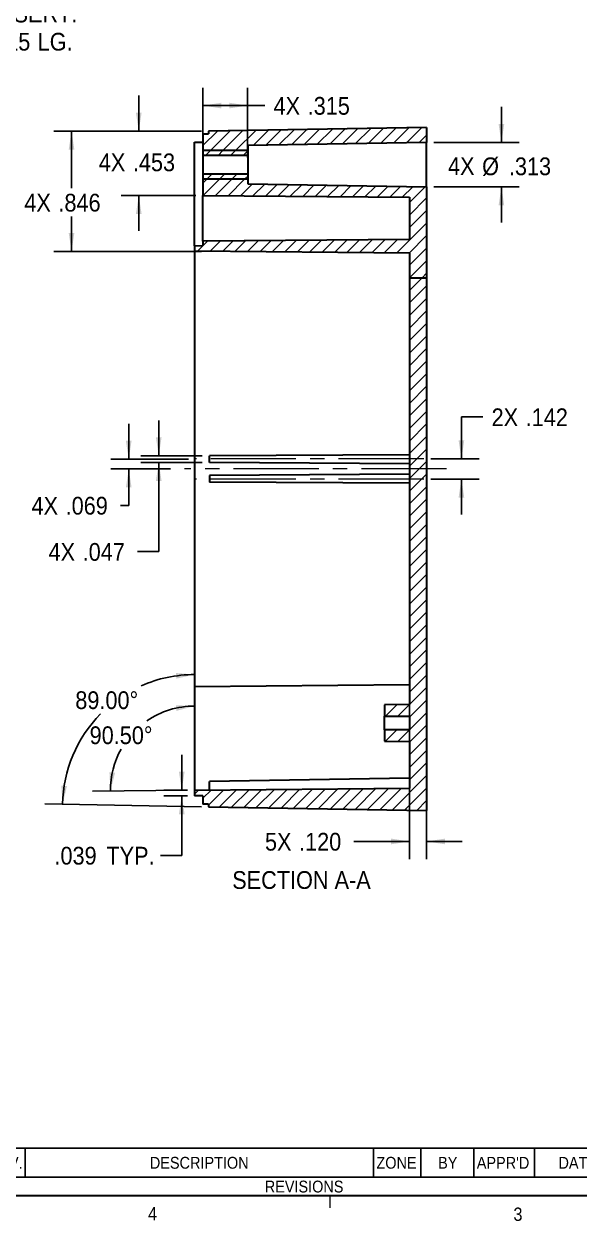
# Model space of a CAD drawing. Header units: inches. Extents: x 0.3 to 21.8, y 0.2 to 16.9.
# Drawn here: x 11.49 to 15.4, y 0.23 to 8.66 of the extents above; entities that cross this region are included whole.
import ezdxf

# ---------------------------------------------------------------- set-up
doc = ezdxf.new("R2010")
doc.units = ezdxf.units.IN
doc.header["$MEASUREMENT"] = 0
doc.header["$PDSIZE"] = -1
doc.linetypes.add('SLD-Center', pattern=[0.75, 0.6, -0.05, 0.05, -0.05])
doc.linetypes.add('SLD-Solid', pattern=[0])
doc.layers.add('SLD-0', color=7, linetype='SLD-Solid')
doc.styles.add('SLDTEXTSTYLE1', font='GOTHIC.TTF', dxfattribs={"width": 0.913})
doc.dimstyles.new('SLDDIMSTYLE0', dxfattribs={"dimtxt": 0.125, "dimasz": 0.13, "dimexe": 0, "dimexo": 0.0625, "dimgap": 0.03125, "dimtad": 0, "dimtih": 1, "dimtoh": 1, "dimdec": 3, "dimrnd": 1e-09, "dimzin": 12, "dimdsep": 46, "dimtxsty": 'SLDTEXTSTYLE1', "dimsah": 1, "dimcen": 0.09, "dimadec": 0, "dimazin": 3, "dimtfac": 1, "dimtdec": 3, "dimtofl": 0, "dimtmove": 0, "dimatfit": 3, "dimfxl": 0, "dimfrac": 2, "dimtolj": 1, "dimtzin": 12, "dimarcsym": 0})
doc.dimstyles.new('SLDDIMSTYLE10', dxfattribs={"dimtxt": 0.125, "dimasz": 0.13, "dimexe": 0, "dimexo": 0.0625, "dimgap": 0.03125, "dimtad": 0, "dimtih": 1, "dimtoh": 1, "dimdec": 4, "dimzin": 4, "dimdsep": 46, "dimtxsty": 'SLDTEXTSTYLE1', "dimsah": 1, "dimcen": 0.09, "dimazin": 1, "dimtfac": 1, "dimtofl": 0, "dimtmove": 0, "dimatfit": 3, "dimfxl": 0, "dimfrac": 2, "dimtolj": 1, "dimtzin": 12, "dimarcsym": 0})
doc.dimstyles.new('SLDDIMSTYLE2', dxfattribs={"dimtxt": 0.125, "dimasz": 0.13, "dimexe": 0, "dimexo": 0.0625, "dimgap": 0.03125, "dimtad": 0, "dimtih": 1, "dimtoh": 1, "dimdec": 3, "dimrnd": 1e-09, "dimzin": 12, "dimdsep": 46, "dimtxsty": 'SLDTEXTSTYLE1', "dimsah": 1, "dimcen": 0.09, "dimadec": 0, "dimazin": 3, "dimtfac": 1, "dimtdec": 3, "dimtmove": 0, "dimatfit": 0, "dimfxl": 0, "dimfrac": 2, "dimtolj": 1, "dimtzin": 12, "dimarcsym": 0})
doc.dimstyles.new('SLDDIMSTYLE4', dxfattribs={"dimtxt": 0.125, "dimasz": 0.13, "dimexe": 0, "dimexo": 0.0625, "dimgap": 0.03125, "dimtad": 0, "dimtih": 1, "dimtoh": 1, "dimdec": 3, "dimrnd": 1e-09, "dimzin": 4, "dimdsep": 46, "dimtxsty": 'SLDTEXTSTYLE1', "dimsah": 1, "dimcen": 0.09, "dimadec": 0, "dimazin": 1, "dimtfac": 1, "dimtdec": 3, "dimtmove": 0, "dimatfit": 0, "dimfxl": 0, "dimfrac": 2, "dimtolj": 1, "dimtzin": 12, "dimarcsym": 0})
doc.dimstyles.new('SLDDIMSTYLE6', dxfattribs={"dimtxt": 0.125, "dimasz": 0.13, "dimexe": 0, "dimexo": 0.0625, "dimgap": 0.03125, "dimtad": 0, "dimtih": 1, "dimtoh": 1, "dimdec": 0, "dimrnd": 1e-09, "dimzin": 12, "dimdsep": 46, "dimtxsty": 'SLDTEXTSTYLE1', "dimsah": 1, "dimcen": 0, "dimadec": 0, "dimazin": 3, "dimtfac": 1, "dimtdec": 3, "dimtofl": 0, "dimtmove": 0, "dimatfit": 3, "dimfxl": 0, "dimfrac": 2, "dimtolj": 1, "dimtzin": 12, "dimarcsym": 0})

# ---------------------------------------------------------------- blocks, each defined once
blk = doc.blocks.new('SW_TABLEANNOTATION_0')
at = {"layer": 'SLD-0', "color": 0}
for p, q in [((0, 0), (0, -0.3349)), ((4.4719, 0), (0, 0)), ((0.2775, 0), (0.2775, -0.2052)), ((2.7288, 0), (2.7288, -0.2052)), ((3.0624, 0), (3.0624, -0.2052)), ((3.4352, 0), (3.4352, -0.2052)), ((3.8628, 0), (3.8628, -0.2052)), ((4.4719, -0.3349), (4.4719, 0)), ((0, -0.2052), (4.4719, -0.2052)), ((0, -0.3349), (4.4719, -0.3349))]:
    blk.add_line(p, q, dxfattribs=at)
at = {"layer": 'SLD-0', "color": 0, "attachment_point": 1, "style": 'SLDTEXTSTYLE1'}
for s, insert, char_height in [('REV.', (0.0209, -0.0617), 0.08333), ('DESCRIPTION', (1.1543, -0.0617), 0.083333), ('ZONE', (2.7497, -0.0617), 0.08333), ('BY', (3.1841, -0.0617), 0.08333), ("APPR'D", (3.4561, -0.0617), 0.08333), ('DATE', (4.0314, -0.0617), 0.08333), ('REVISIONS', (1.9634, -0.2291), 0.08333)]:
    blk.add_mtext(s, dxfattribs=dict(at, insert=insert, char_height=char_height))
blk = doc.blocks.new('*D20')
at = {"layer": 'SLD-0'}
for p, q in [((9.7491, 9.2923), (10.149, 8.6362)), ((10.149, 8.6362), (10.299, 8.6362))]:
    blk.add_line(p, q, dxfattribs=at)
blk.add_solid([(9.7491, 9.2923), (9.7997, 9.1709), (9.8339, 9.1917)], dxfattribs=at)
at = {"layer": 'SLD-0', "char_height": 0.125, "attachment_point": 1, "style": 'SLDTEXTSTYLE1'}
for s, insert in [('4X BRASS INSERT:', (10.4794, 8.7959)), ('M4X0.7', (10.424, 8.5976)), (' X ', (11.0479, 8.5976)), ('.315', (11.2417, 8.5976)), ('LG.', (11.5906, 8.5976))]:
    blk.add_mtext(s, dxfattribs=dict(at, insert=insert))
blk = doc.blocks.new('*D36')
at = {"layer": 'SLD-0'}
for p, q in [((14.2091, 4.063), (14.2091, 2.7795)), ((14.3291, 4.063), (14.3291, 2.7795)), ((14.2091, 2.9045), (13.8169, 2.9045)), ((14.3291, 2.9045), (14.5791, 2.9045))]:
    blk.add_line(p, q, dxfattribs=at)
for points in [[(14.2091, 2.9045), (14.0791, 2.9245), (14.0791, 2.8845)], [(14.3291, 2.9045), (14.4591, 2.8845), (14.4591, 2.9245)]]:
    blk.add_solid(points, dxfattribs=at)
at = {"layer": 'SLD-0', "char_height": 0.125, "attachment_point": 1, "style": 'SLDTEXTSTYLE1'}
for s, insert in [('5X ', (13.1912, 2.965)), ('.120', (13.4312, 2.965))]:
    blk.add_mtext(s, dxfattribs=dict(at, insert=insert))
blk = doc.blocks.new('*D37')
at = {"layer": 'SLD-0'}
for p, q in [((12.4432, 5.6193), (12.4432, 5.8693)), ((12.7496, 5.6193), (12.3182, 5.6193)), ((12.7496, 5.5721), (12.3182, 5.5721)), ((12.4432, 4.9449), (12.4432, 5.5721)), ((12.2932, 4.9449), (12.4432, 4.9449))]:
    blk.add_line(p, q, dxfattribs=at)
for points in [[(12.4432, 5.6193), (12.4632, 5.7493), (12.4232, 5.7493)], [(12.4432, 5.5721), (12.4232, 5.4421), (12.4632, 5.4421)]]:
    blk.add_solid(points, dxfattribs=at)
at = {"layer": 'SLD-0', "char_height": 0.125, "attachment_point": 1, "style": 'SLDTEXTSTYLE1'}
for s, insert in [('4X ', (11.6674, 5.0054)), ('.047', (11.9075, 5.0054))]:
    blk.add_mtext(s, dxfattribs=dict(at, insert=insert))
blk = doc.blocks.new('*D38')
at = {"layer": 'SLD-0'}
for p, q in [((12.2319, 5.5957), (12.2319, 5.8457)), ((12.652, 5.5957), (12.1069, 5.5957)), ((12.5252, 5.5268), (12.1069, 5.5268)), ((12.2319, 5.2702), (12.2319, 5.5268)), ((12.1734, 5.2702), (12.2319, 5.2702))]:
    blk.add_line(p, q, dxfattribs=at)
for points in [[(12.2319, 5.5957), (12.2519, 5.7257), (12.2119, 5.7257)], [(12.2319, 5.5268), (12.2119, 5.3968), (12.2519, 5.3968)]]:
    blk.add_solid(points, dxfattribs=at)
at = {"layer": 'SLD-0', "char_height": 0.125, "attachment_point": 1, "style": 'SLDTEXTSTYLE1'}
for s, insert in [('4X ', (11.5476, 5.3307)), ('.069', (11.7877, 5.3307))]:
    blk.add_mtext(s, dxfattribs=dict(at, insert=insert))
blk = doc.blocks.new('*D39')
at = {"layer": 'SLD-0'}
for p, q in [((12.7543, 7.7191), (12.7543, 8.2105)), ((13.0693, 7.7191), (13.0693, 8.2105)), ((12.7543, 8.0855), (13.0693, 8.0855)), ((13.0693, 8.0855), (13.1892, 8.0855))]:
    blk.add_line(p, q, dxfattribs=at)
for points in [[(12.7543, 8.0855), (12.8843, 8.0655), (12.8843, 8.1055)], [(13.0693, 8.0855), (12.9393, 8.1055), (12.9393, 8.0655)]]:
    blk.add_solid(points, dxfattribs=at)
at = {"layer": 'SLD-0', "char_height": 0.125, "attachment_point": 1, "style": 'SLDTEXTSTYLE1'}
for s, insert in [('4X ', (13.2517, 8.146)), ('.315', (13.4918, 8.146))]:
    blk.add_mtext(s, dxfattribs=dict(at, insert=insert))
blk = doc.blocks.new('*D40')
at = {"layer": 'SLD-0'}
for p, q in [((14.8559, 7.8256), (14.8559, 8.0756)), ((14.3791, 7.8256), (14.9809, 7.8256)), ((14.3791, 7.5126), (14.9809, 7.5126)), ((14.8559, 7.5126), (14.8559, 7.2626))]:
    blk.add_line(p, q, dxfattribs=at)
for points in [[(14.8559, 7.8256), (14.8759, 7.9556), (14.8359, 7.9556)], [(14.8559, 7.5126), (14.8359, 7.3826), (14.8759, 7.3826)]]:
    blk.add_solid(points, dxfattribs=at)
at = {"layer": 'SLD-0', "char_height": 0.125, "attachment_point": 1, "style": 'SLDTEXTSTYLE1'}
for s, insert in [('4X ', (14.48, 7.7222)), ('%%c', (14.7201, 7.7202)), ('.313', (14.9086, 7.7202))]:
    blk.add_mtext(s, dxfattribs=dict(at, insert=insert))
blk = doc.blocks.new('*D41')
at = {"layer": 'SLD-0'}
for p, q in [((12.6052, 3.2654), (12.6052, 3.5154)), ((12.6453, 3.2654), (12.4802, 3.2654)), ((12.6453, 3.2265), (12.4802, 3.2265)), ((12.6052, 2.8062), (12.6052, 3.2265)), ((12.4552, 2.8062), (12.6052, 2.8062))]:
    blk.add_line(p, q, dxfattribs=at)
for points in [[(12.6052, 3.2654), (12.6252, 3.3954), (12.5852, 3.3954)], [(12.6052, 3.2265), (12.5852, 3.0965), (12.6252, 3.0965)]]:
    blk.add_solid(points, dxfattribs=at)
at = {"layer": 'SLD-0', "char_height": 0.125, "attachment_point": 1, "style": 'SLDTEXTSTYLE1'}
for s, insert in [('.039', (11.7089, 2.8667)), (' TYP.', (12.0321, 2.8667))]:
    blk.add_mtext(s, dxfattribs=dict(at, insert=insert))
blk = doc.blocks.new('*D42')
at = {"layer": 'SLD-0'}
for p, q in [((14.7243, 5.8929), (14.5743, 5.8929)), ((14.5743, 5.8929), (14.5743, 5.5978)), ((14.3591, 5.5978), (14.6993, 5.5978)), ((14.3591, 5.4558), (14.6993, 5.4558)), ((14.5743, 5.4558), (14.5743, 5.2058))]:
    blk.add_line(p, q, dxfattribs=at)
for points in [[(14.5743, 5.5978), (14.5943, 5.7278), (14.5543, 5.7278)], [(14.5743, 5.4558), (14.5543, 5.3258), (14.5943, 5.3258)]]:
    blk.add_solid(points, dxfattribs=at)
at = {"layer": 'SLD-0', "char_height": 0.125, "attachment_point": 1, "style": 'SLDTEXTSTYLE1'}
for s, insert in [('2X ', (14.7868, 5.9534)), ('.142', (15.0269, 5.9534))]:
    blk.add_mtext(s, dxfattribs=dict(at, insert=insert))
blk = doc.blocks.new('*D43')
at = {"layer": 'SLD-0'}
for p, q in [((12.3026, 7.9053), (12.3026, 8.1553)), ((12.7043, 7.9053), (12.1776, 7.9053)), ((12.7043, 7.4525), (12.1776, 7.4525)), ((12.3026, 7.4525), (12.3026, 7.2025))]:
    blk.add_line(p, q, dxfattribs=at)
for points in [[(12.3026, 7.9053), (12.3226, 8.0353), (12.2826, 8.0353)], [(12.3026, 7.4525), (12.2826, 7.3225), (12.3226, 7.3225)]]:
    blk.add_solid(points, dxfattribs=at)
at = {"layer": 'SLD-0', "char_height": 0.125, "attachment_point": 1, "style": 'SLDTEXTSTYLE1'}
for s, insert in [('4X ', (12.021, 7.7482)), ('.453', (12.2611, 7.7482))]:
    blk.add_mtext(s, dxfattribs=dict(at, insert=insert))
blk = doc.blocks.new('*D44')
at = {"layer": 'SLD-0'}
for p, q in [((12.7437, 7.9053), (11.7041, 7.9053)), ((11.8291, 7.9053), (11.8291, 7.5032)), ((11.8291, 7.0588), (11.8291, 7.3048)), ((12.7437, 7.0588), (11.7041, 7.0588))]:
    blk.add_line(p, q, dxfattribs=at)
for points in [[(11.8291, 7.9053), (11.8091, 7.7753), (11.8491, 7.7753)], [(11.8291, 7.0588), (11.8491, 7.1888), (11.8091, 7.1888)]]:
    blk.add_solid(points, dxfattribs=at)
at = {"layer": 'SLD-0', "char_height": 0.125, "attachment_point": 1, "style": 'SLDTEXTSTYLE1'}
for s, insert in [('4X ', (11.4967, 7.4644, -3.0043)), ('.846', (11.7368, 7.4644, -3.0043))]:
    blk.add_mtext(s, dxfattribs=dict(at, insert=insert))
blk = doc.blocks.new('*D45')
at = {"layer": 'SLD-0'}
for p, q in [((12.6953, 3.787), (12.6953, 4.2046)), ((12.7437, 3.1492), (11.6409, 3.1684))]:
    blk.add_line(p, q, dxfattribs=at)
for start, end in [(90, 113.83316), (135.47286, 179)]:
    blk.add_arc((12.6953, 3.15), 0.9295, start, end, dxfattribs=at)
for points in [[(12.6953, 4.0796), (12.5642, 4.0905), (12.567, 4.0506)], [(11.7659, 3.1662), (11.7971, 3.294), (11.7572, 3.2975)]]:
    blk.add_solid(points, dxfattribs=at)
at = {"layer": 'SLD-0', "insert": (11.8557, 3.9615, 0.1214), "char_height": 0.125, "attachment_point": 1, "style": 'SLDTEXTSTYLE1'}
blk.add_mtext('89.00°', dxfattribs=at)
blk = doc.blocks.new('*D46')
at = {"layer": 'SLD-0'}
for p, q in [((12.6953, 3.787), (12.6953, 3.9828)), ((12.6453, 3.265), (11.9779, 3.2592))]:
    blk.add_line(p, q, dxfattribs=at)
for start, end in [(90, 124.5058), (150.72011, 180.5)]:
    blk.add_arc((12.6953, 3.2654), 0.5924, start, end, dxfattribs=at)
for points in [[(12.6953, 3.8578), (12.5639, 3.8637), (12.5682, 3.8239)], [(12.1029, 3.2603), (12.1357, 3.3876), (12.0959, 3.3916)]]:
    blk.add_solid(points, dxfattribs=at)
at = {"layer": 'SLD-0', "insert": (11.9565, 3.7148, 0.1214), "char_height": 0.125, "attachment_point": 1, "style": 'SLDTEXTSTYLE1'}
blk.add_mtext('90.50°', dxfattribs=at)

msp = doc.modelspace()

# ---------------------------------------------------------------- hatches: boundary and pattern name
at = {"linetype": 'SLD-Solid', "lineweight": 0}
h = msp.add_hatch(dxfattribs=at)
h.set_pattern_fill('ANSI31', scale=0.5, style=0)
h.paths.add_polyline_path([(14.32913, 7.93209), (12.7937, 7.90529), (12.7937, 7.88561), (12.75433, 7.88561), (12.75433, 7.76907), (13.06933, 7.76907), (13.06933, 7.80358), (14.32913, 7.82557)], flags=0)
h = msp.add_hatch(dxfattribs=at)
h.set_pattern_fill('ANSI31', scale=0.5, style=0)
h.paths.add_polyline_path([(13.06933, 7.73403), (13.06933, 7.76907), (12.75433, 7.76907), (12.75433, 7.73403)], flags=0)
h = msp.add_hatch(dxfattribs=at)
h.set_pattern_fill('ANSI31', scale=0.5, style=0)
h.paths.add_polyline_path([(12.75433, 7.60411), (12.75433, 7.56907), (13.06933, 7.56907), (13.06933, 7.60411)], flags=0)
h = msp.add_hatch(dxfattribs=at)
h.set_pattern_fill('ANSI31', scale=0.5, style=0)
h.paths.add_polyline_path([(14.20913, 7.14253), (12.75433, 7.12984), (12.75433, 7.09918), (12.69527, 7.09866), (12.69527, 7.05969), (14.20913, 7.04648), (14.20913, 6.87227), (14.32913, 6.87227), (14.32913, 7.51257), (13.06933, 7.53456), (13.06933, 7.56907), (12.75433, 7.56907), (12.75433, 7.45254), (14.20913, 7.43984)], flags=0)
h = msp.add_hatch(dxfattribs=at)
h.set_pattern_fill('ANSI31', scale=0.5, style=0)
h.paths.add_polyline_path([(14.32913, 3.73829), (14.32913, 6.87227), (14.20913, 6.87227), (14.20913, 3.86933), (14.03213, 3.86624), (14.03213, 3.78579), (14.20913, 3.78579), (14.20913, 3.73829)], flags=0)
h = msp.add_hatch(dxfattribs=at)
h.set_pattern_fill('ANSI31', scale=0.5, style=0)
h.paths.add_polyline_path([(14.32913, 3.12149), (14.32913, 3.73829), (14.20913, 3.73829), (14.20913, 3.69079), (14.03213, 3.69079), (14.03213, 3.61034), (14.20913, 3.60725), (14.20913, 3.27864), (12.69527, 3.26543), (12.69527, 3.22646), (12.75433, 3.22595), (12.75433, 3.16798), (12.7937, 3.16798), (12.7937, 3.14829)], flags=0)

# ---------------------------------------------------------------- linework, layer by layer
at = {"color": 7, "linetype": 'SLD-Solid', "lineweight": 30}
for p, q in [((14.32913, 7.93209), (12.7937, 7.90529)), ((14.32913, 7.93209), (14.32913, 7.82557)), ((12.75433, 7.88561), (12.75433, 7.76907)), ((12.75433, 7.88561), (12.7937, 7.88561)), ((12.7937, 7.90529), (12.7937, 7.88561)), ((12.69527, 7.82712), (12.75433, 7.82764)), ((12.69527, 7.66907), (12.69527, 7.82712)), ((13.06933, 7.76907), (12.75433, 7.76907)), ((12.75433, 7.76907), (12.75433, 7.73403)), ((14.32913, 7.82557), (13.06933, 7.80358)), ((13.06933, 7.80358), (13.06933, 7.76907)), ((13.06933, 7.76907), (13.06933, 7.73403)), ((14.32913, 7.51257), (14.32913, 7.82557)), ((13.06933, 7.73403), (12.75433, 7.73403)), ((12.75433, 7.73403), (12.75433, 7.60411)), ((13.06933, 7.73403), (13.06933, 7.60411)), ((12.69527, 7.31661), (12.69527, 7.66907)), ((12.75433, 7.60411), (13.06933, 7.60411)), ((12.75433, 7.60411), (12.75433, 7.56907)), ((13.06933, 7.60411), (13.06933, 7.56907)), ((12.75433, 7.56907), (13.06933, 7.56907)), ((12.75433, 7.56907), (12.75433, 7.45254)), ((13.06933, 7.56907), (13.06933, 7.53456)), ((13.06933, 7.53456), (14.32913, 7.51257)), ((14.32913, 7.51257), (14.32913, 6.87227)), ((12.75433, 7.45254), (14.20913, 7.43984)), ((12.75433, 7.31661), (12.75433, 7.45254)), ((14.20913, 7.43984), (14.20913, 7.14253)), ((12.69527, 7.09866), (12.69527, 7.31661)), ((12.75433, 7.12984), (12.75433, 7.31661)), ((12.69527, 7.09866), (12.75433, 7.09918)), ((12.69527, 7.09866), (12.69527, 7.05969)), ((14.20913, 7.14253), (12.75433, 7.12984)), ((12.75433, 7.12984), (12.75433, 7.09918)), ((14.20913, 7.04648), (12.69527, 7.05969)), ((12.69527, 7.05969), (12.69527, 6.94062)), ((14.20913, 7.04648), (14.20913, 6.87227)), ((12.69527, 6.94062), (12.69527, 4.11297)), ((14.20913, 6.87227), (14.32913, 6.87227)), ((14.20913, 6.87227), (14.20913, 3.86933)), ((14.32913, 6.87227), (14.32913, 3.73829)), ((14.20913, 5.62743), (12.7996, 5.61931)), ((12.7996, 5.57207), (12.7996, 5.61931)), ((14.20913, 5.56395), (12.7996, 5.57207)), ((14.20913, 5.48963), (12.7996, 5.48152)), ((12.7996, 5.48152), (12.7996, 5.43427)), ((14.20913, 5.42615), (12.7996, 5.43427)), ((12.69527, 4.11297), (12.69527, 3.99389)), ((14.20913, 4.0071), (12.69527, 3.99389)), ((12.69527, 3.99389), (12.69527, 3.73697)), ((14.20913, 3.86933), (14.03213, 3.86624)), ((14.03213, 3.86624), (14.03213, 3.78579)), ((12.69527, 3.73697), (12.69527, 3.38451)), ((14.03213, 3.78579), (14.20913, 3.78579)), ((14.03213, 3.69079), (14.03213, 3.78579)), ((14.20913, 3.78579), (14.20913, 3.73829)), ((14.20913, 3.73829), (14.20913, 3.69079)), ((14.32913, 3.73829), (14.32913, 3.12149)), ((14.03213, 3.69079), (14.03213, 3.61034)), ((14.20913, 3.69079), (14.03213, 3.69079)), ((14.03213, 3.61034), (14.20913, 3.60725)), ((14.20913, 3.60725), (14.20913, 3.27864)), ((12.69527, 3.38451), (12.69527, 3.26543)), ((14.20913, 3.35), (12.7996, 3.3254)), ((12.7996, 3.26634), (12.7996, 3.3254)), ((12.69527, 3.26543), (14.20913, 3.27864)), ((12.69527, 3.26543), (12.69527, 3.22646)), ((12.75433, 3.22595), (12.69527, 3.22646)), ((12.75433, 3.22595), (12.75433, 3.16798)), ((12.7937, 3.16798), (12.75433, 3.16798)), ((12.7937, 3.16798), (12.7937, 3.14829)), ((12.7937, 3.14829), (14.32913, 3.12149))]:
    msp.add_line(p, q, dxfattribs=at)
at = {"color": 7, "linetype": 'SLD-Solid', "lineweight": 0}
for p, q in [((21.52288, 0.4106), (0.52288, 0.4106)), ((13.64788, 0.4106), (13.64788, 0.3258))]:
    msp.add_line(p, q, dxfattribs=at)
at = {"layer": 'SLD-0', "linetype": 'SLD-Center', "lineweight": 0}
for p, q in [((14.30913, 5.59779), (12.6996, 5.59779)), ((14.46989, 5.52679), (12.62397, 5.52679)), ((14.30913, 5.45579), (12.6996, 5.45579))]:
    msp.add_line(p, q, dxfattribs=at)
at = {"layer": 'SLD-0'}
msp.add_point((14.20913, 5.56395), dxfattribs=at)
msp.add_point((14.20913, 5.56395), dxfattribs=at)

# ---------------------------------------------------------------- block references
msp.add_blockref('SW_TABLEANNOTATION_0', (11.22635, 0.74546), dxfattribs=at)

# ---------------------------------------------------------------- texts
at = {"color": 7, "linetype": 'Continuous', "lineweight": 0, "char_height": 0.09375, "attachment_point": 1, "style": 'SLDTEXTSTYLE1'}
for s, insert in [('4', (12.36796, 0.33089)), ('3', (14.94054, 0.3269))]:
    msp.add_mtext(s, dxfattribs=dict(at, insert=insert))
at = {"layer": 'SLD-0', "insert": (13.44809, 2.69533), "char_height": 0.125, "attachment_point": 2, "style": 'SLDTEXTSTYLE1'}
msp.add_mtext('SECTION A-A', dxfattribs=at)

# ---------------------------------------------------------------- dimensions: what is measured, and where the dimension line sits
at = {"layer": 'SLD-0'}
dim = msp.add_diameter_dim_2p(p1=(9.68149, 9.40324), p2=(9.74911, 9.29231), text='4X BRASS INSERT:\\PM4X0.7 X .315LG.\\P', dimstyle='SLDDIMSTYLE6', override={"dimpost": '<>'}, dxfattribs=at)
dim.commit()
dim.dimension.update_dxf_attribs({"geometry": '*D20', "text_midpoint": (11.04324, 8.63624), "dimtype": 163})
for base, p1, p2, text, dimstyle, picture, middle in [((13.06933, 8.08554), (12.75433, 7.66907), (13.06933, 7.66907), '4X <>', 'SLDDIMSTYLE0', '*D39', (13.53332, 8.08554)), ((14.20913, 2.90454), (14.32913, 4.11297), (14.20913, 4.11297), '5X <>', 'SLDDIMSTYLE4', '*D36', (13.4728, 2.90454))]:
    dim = msp.add_linear_dim(base=base, p1=p1, p2=p2, text=text, dimstyle=dimstyle, dxfattribs=at)
    dim.commit()
    dim.dimension.update_dxf_attribs({"geometry": picture, "text_midpoint": middle, "dimtype": 160})
for base, p1, p2, text, dimstyle, picture, middle in [((12.30263, 7.90529), (12.75433, 7.45254), (12.75433, 7.90529), '4X <>', 'SLDDIMSTYLE2', '*D43', (12.30263, 7.68771)), ((14.85587, 7.82557), (14.32913, 7.51257), (14.32913, 7.82557), '4X %%c<>', 'SLDDIMSTYLE2', '*D40', (14.85587, 7.65975)), ((11.82913, 7.90529), (12.7937, 7.05884), (12.7937, 7.90529), '4X <>', 'SLDDIMSTYLE0', '*D44', (11.82913, 7.40399)), ((14.57428, 5.59779), (14.30913, 5.45579), (14.30913, 5.59779), '2X <>', 'SLDDIMSTYLE2', '*D42', (14.57428, 5.89289)), ((12.2319, 5.59569), (12.7996, 5.52679), (12.7996, 5.59569), '4X <>', 'SLDDIMSTYLE2', '*D38', (12.2319, 5.27019)), ((12.44321, 5.61931), (12.7996, 5.57207), (12.7996, 5.61931), '4X <>', 'SLDDIMSTYLE2', '*D37', (12.44321, 4.94494)), ((12.6052, 3.22646), (12.69527, 3.26543), (12.69527, 3.22646), '<> TYP.', 'SLDDIMSTYLE2', '*D41', (12.6052, 2.80618))]:
    dim = msp.add_linear_dim(base=base, p1=p1, p2=p2, angle=90, text=text, dimstyle=dimstyle, dxfattribs=at)
    dim.commit()
    dim.dimension.update_dxf_attribs({"geometry": picture, "text_midpoint": middle, "dimtype": 160})
for base, line1, line2, picture, middle in [((12.50333, 4.05952), ((12.7937, 3.14829), (14.32913, 3.12149)), ((12.69527, 3.73697), (12.69527, 3.22646)), '*D45', (12.14758, 3.90107)), ((12.51958, 3.83114), ((12.69527, 3.73697), (12.69527, 3.22646)), ((14.20913, 3.27864), (12.69527, 3.26543)), '*D46', (12.24847, 3.65436))]:
    dim = msp.add_angular_dim_2l(base=base, line1=line1, line2=line2, dimstyle='SLDDIMSTYLE10', dxfattribs=at)
    dim.commit()
    dim.dimension.update_dxf_attribs({"geometry": picture, "text_midpoint": middle, "dimtype": 162})

doc.saveas('drawing.dxf')
